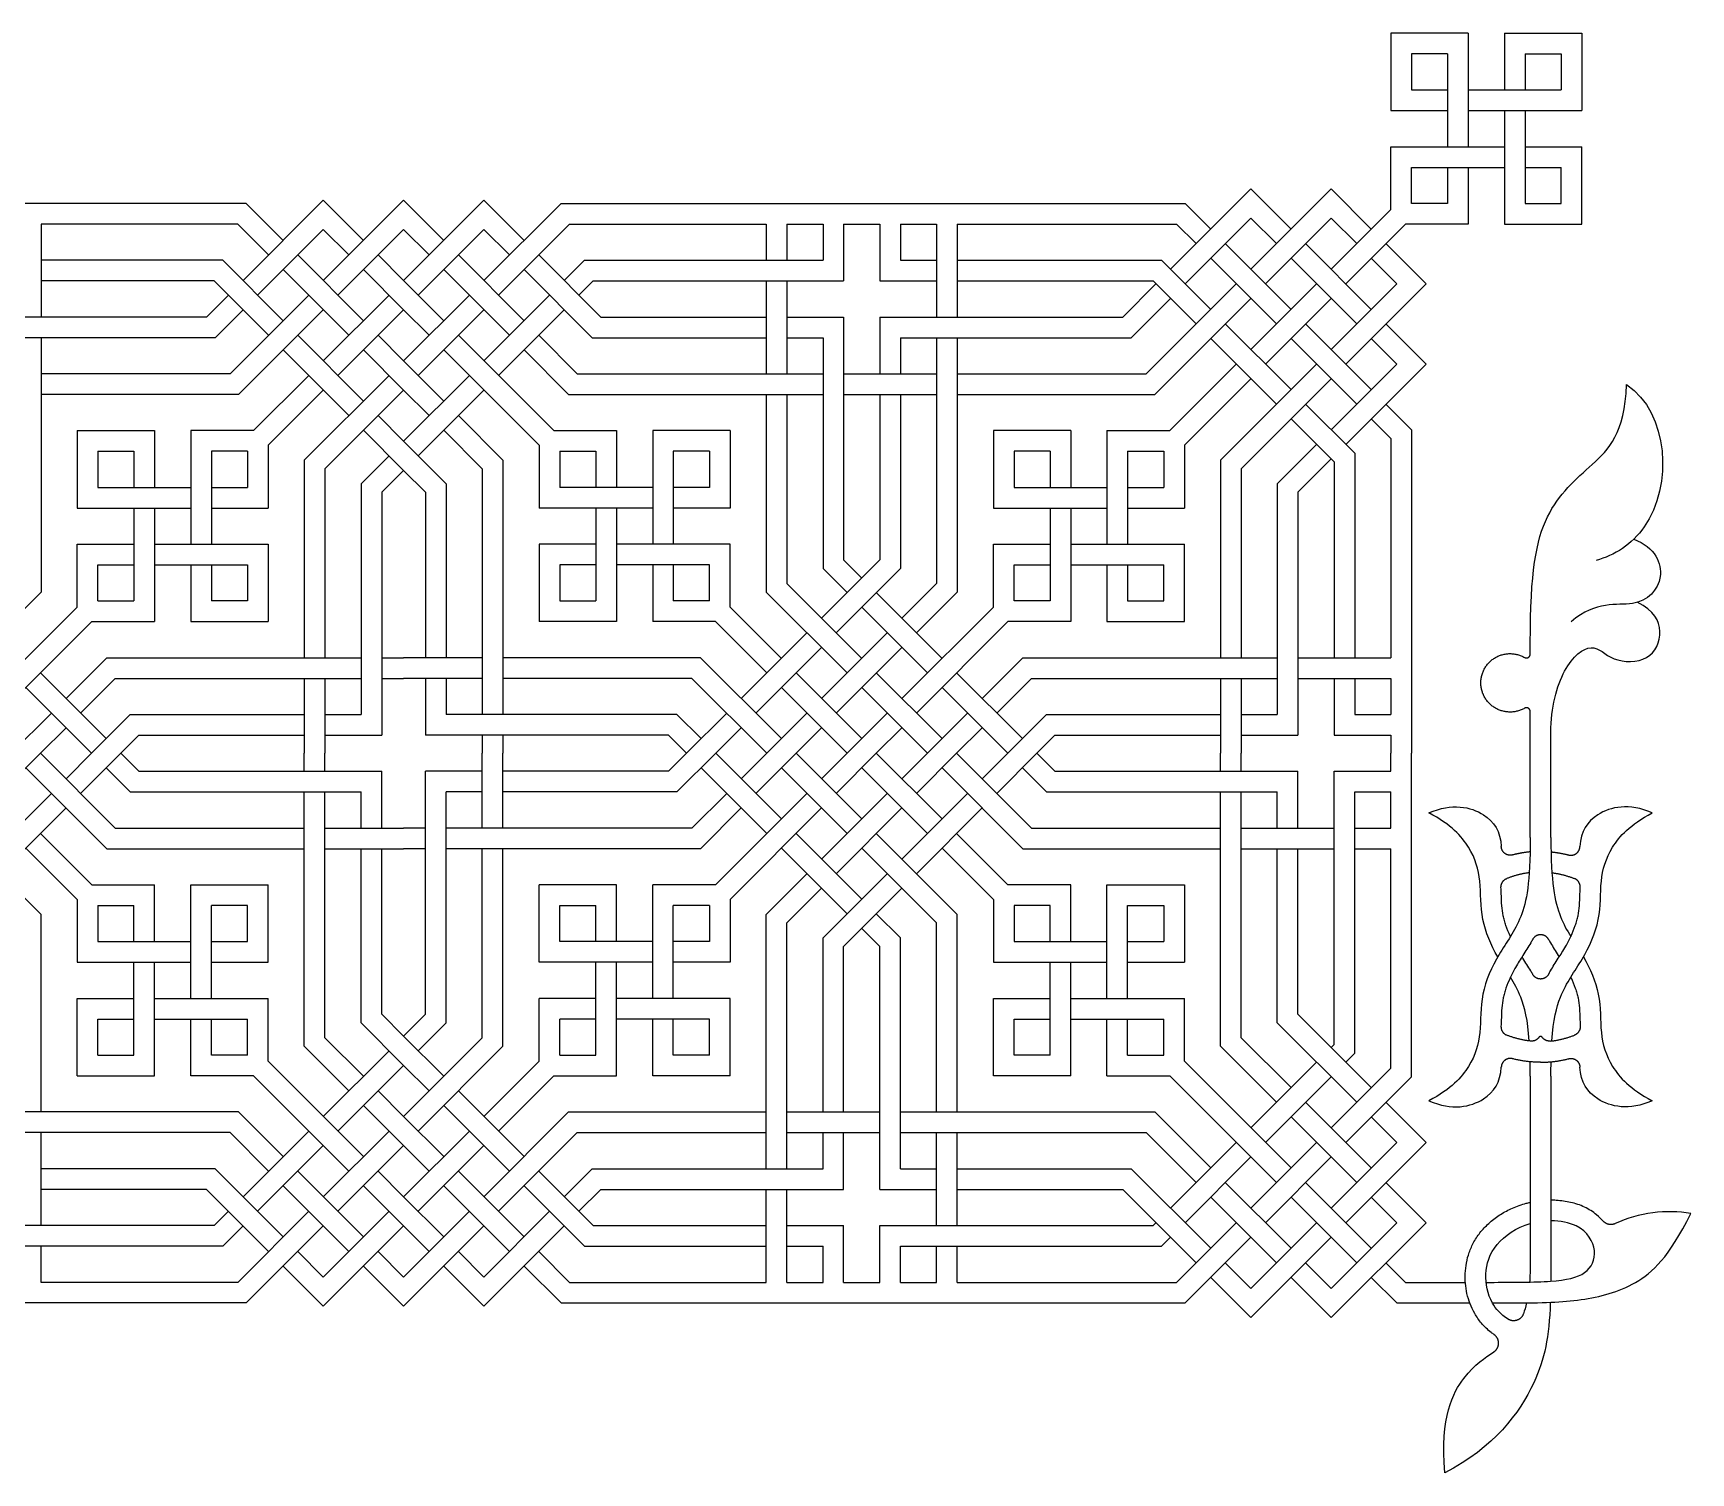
# Model space of a CAD drawing. Header units: millimetres. Extents: x -117 to 119, y -123 to 112.
# Drawn here: x -16.14 to 32.04, y 66.03 to 107.87 of the extents above; entities that cross this region are included whole.
import ezdxf

# ---------------------------------------------------------------- set-up
doc = ezdxf.new("R2010")
doc.units = ezdxf.units.MM
doc.header["$MEASUREMENT"] = 0
doc.layers.add('Layer 03', color=5, linetype='Continuous')

msp = doc.modelspace()

# ---------------------------------------------------------------- linework, layer by layer
at = {"layer": 'Layer 03'}
for p, q in [((23.321, 107.871), (23.321, 105.62)), ((25.571, 107.871), (25.571, 104.57)), ((26.621, 107.871), (28.872, 107.871)), ((26.621, 107.871), (26.621, 106.22)), ((28.872, 107.871), (28.872, 105.62)), ((23.921, 107.271), (23.921, 106.22)), ((24.971, 107.271), (24.971, 104.57)), ((27.221, 107.271), (28.272, 107.271)), ((27.221, 107.271), (27.221, 106.22)), ((28.272, 107.271), (28.272, 106.22)), ((23.921, 106.22), (24.971, 106.22)), ((25.571, 106.22), (28.272, 106.22)), ((23.321, 105.62), (24.971, 105.62)), ((25.571, 105.62), (28.872, 105.62)), ((26.621, 105.62), (26.621, 102.32)), ((27.221, 105.62), (27.221, 102.92)), ((23.321, 104.57), (26.621, 104.57)), ((27.221, 104.57), (28.872, 104.57)), ((23.921, 103.97), (26.621, 103.97)), ((24.971, 103.97), (24.971, 102.92)), ((25.571, 103.97), (25.571, 102.32)), ((27.221, 103.97), (28.272, 103.97)), ((16.919, 101.01), (19.253, 103.344)), ((20.42, 102.177), (19.253, 103.344)), ((19.253, 101.01), (21.587, 103.344)), ((22.754, 102.177), (21.587, 103.344)), ((-9.945, 102.92), (-28.085, 102.92)), ((-0.797, 102.92), (17.343, 102.92)), ((18.086, 102.177), (17.343, 102.92)), ((21.587, 101.01), (23.321, 102.744)), ((27.221, 102.92), (28.272, 102.92)), ((-10.193, 102.32), (-15.909, 102.32)), ((-15.909, 102.32), (-15.909, 99.619)), ((-0.549, 102.32), (5.167, 102.32)), ((5.167, 102.32), (5.167, 101.269)), ((5.767, 102.32), (6.818, 102.32)), ((5.767, 102.32), (5.767, 101.269)), ((6.818, 102.32), (6.818, 101.269)), ((7.418, 102.32), (8.468, 102.32)), ((7.418, 102.32), (7.418, 100.669)), ((8.468, 102.32), (8.468, 100.669)), ((9.068, 102.32), (10.118, 102.32)), ((9.068, 102.32), (9.068, 101.269)), ((10.118, 102.32), (10.118, 99.619)), ((10.718, 102.32), (17.095, 102.32)), ((10.718, 102.32), (10.718, 99.619)), ((17.662, 101.753), (17.095, 102.32)), ((17.343, 100.586), (19.253, 102.495)), ((19.677, 100.586), (21.587, 102.495)), ((22.011, 100.586), (23.745, 102.32)), ((24.971, 102.32), (23.745, 102.32)), ((26.621, 102.32), (28.872, 102.32)), ((20.42, 99.843), (18.51, 101.753)), ((22.754, 99.843), (20.844, 101.753)), ((24.345, 100.586), (23.178, 101.753)), ((-10.628, 101.269), (-15.909, 101.269)), ((-0.114, 101.269), (6.818, 101.269)), ((9.068, 101.269), (10.118, 101.269)), ((10.718, 101.269), (16.66, 101.269)), ((18.086, 99.843), (16.66, 101.269)), ((19.996, 99.419), (18.086, 101.328)), ((-10.877, 100.669), (-15.909, 100.669)), ((0.135, 100.669), (7.418, 100.669)), ((5.167, 100.669), (5.167, 97.969)), ((5.767, 100.669), (5.767, 97.969)), ((8.468, 100.669), (10.118, 100.669)), ((10.718, 100.669), (16.411, 100.669)), ((15.528, 99.619), (16.495, 100.586)), ((16.212, 97.969), (18.829, 100.586)), ((17.662, 99.419), (16.411, 100.669)), ((19.253, 98.676), (21.163, 100.586)), ((21.587, 98.676), (23.496, 100.586)), ((22.011, 98.252), (24.345, 100.586)), ((15.777, 99.019), (16.919, 100.162)), ((16.46, 97.369), (19.253, 100.162)), ((19.677, 98.252), (21.587, 100.162)), ((-11.1, 99.619), (-18.16, 99.619)), ((0.358, 99.619), (5.167, 99.619)), ((5.767, 99.619), (7.418, 99.619)), ((7.418, 99.619), (7.418, 92.559)), ((8.468, 99.619), (15.528, 99.619)), ((8.468, 99.619), (8.468, 97.969)), ((20.42, 97.509), (18.51, 99.419)), ((22.754, 97.509), (20.844, 99.419)), ((24.345, 98.252), (23.178, 99.419)), ((-10.851, 99.019), (-17.56, 99.019)), ((-15.909, 99.019), (-15.909, 91.627)), ((0.109, 99.019), (5.167, 99.019)), ((5.767, 99.019), (6.818, 99.019)), ((6.818, 99.019), (6.818, 92.31)), ((9.068, 99.019), (15.777, 99.019)), ((9.068, 99.019), (9.068, 97.969)), ((10.118, 99.019), (10.118, 91.875)), ((10.718, 99.019), (10.718, 91.627)), ((19.996, 97.085), (18.086, 98.995)), ((22.329, 97.085), (20.42, 98.995)), ((-10.416, 97.969), (-15.909, 97.969)), ((-0.326, 97.969), (6.818, 97.969)), ((7.418, 97.969), (10.118, 97.969)), ((10.718, 97.969), (16.212, 97.969)), ((16.895, 96.319), (18.829, 98.252)), ((17.32, 95.894), (19.253, 97.828)), ((18.37, 95.459), (21.163, 98.252)), ((18.97, 95.211), (21.587, 97.828)), ((21.587, 96.342), (23.496, 98.252)), ((22.011, 95.918), (24.345, 98.252)), ((-10.167, 97.369), (-15.909, 97.369)), ((-0.575, 97.369), (6.818, 97.369)), ((5.167, 97.369), (5.167, 91.627)), ((5.767, 97.369), (5.767, 91.875)), ((7.418, 97.369), (10.118, 97.369)), ((8.468, 97.369), (8.468, 92.559)), ((9.068, 97.369), (9.068, 92.31)), ((10.718, 97.369), (16.46, 97.369)), ((22.27, 95.659), (20.844, 97.085)), ((23.921, 96.342), (23.178, 97.085)), ((21.67, 95.41), (20.42, 96.661)), ((23.321, 96.094), (22.754, 96.661)), ((-14.859, 96.319), (-14.859, 94.068)), ((-12.609, 96.319), (-12.609, 94.668)), ((-11.558, 96.319), (-11.558, 93.018)), ((-9.308, 95.894), (-9.308, 94.068)), ((-1.434, 95.894), (-1.434, 94.068)), ((0.817, 96.319), (0.817, 94.668)), ((1.867, 96.319), (1.867, 93.018)), ((4.117, 96.319), (4.117, 94.068)), ((11.769, 96.319), (11.769, 94.068)), ((14.019, 96.319), (14.019, 94.668)), ((15.069, 96.319), (16.895, 96.319)), ((15.069, 96.319), (15.069, 93.018)), ((17.32, 95.894), (17.32, 94.068)), ((20.02, 94.776), (21.163, 95.918)), ((23.321, 96.094), (23.321, 89.717)), ((23.921, 96.342), (23.921, 86.942)), ((-14.259, 95.718), (-14.259, 94.668)), ((-13.209, 95.718), (-13.209, 94.668)), ((-10.958, 95.718), (-10.958, 93.018)), ((-9.908, 95.718), (-9.908, 94.668)), ((-8.258, 95.459), (-8.258, 89.717)), ((-2.484, 95.459), (-2.484, 88.067)), ((-0.834, 95.718), (-0.834, 94.668)), ((0.216, 95.718), (0.216, 94.668)), ((2.467, 95.718), (2.467, 93.018)), ((3.517, 95.718), (3.517, 94.668)), ((12.369, 95.718), (12.369, 94.668)), ((13.419, 95.718), (13.419, 94.668)), ((15.669, 95.718), (16.719, 95.718)), ((15.669, 95.718), (15.669, 93.018)), ((16.719, 95.718), (16.719, 94.668)), ((18.37, 95.459), (18.37, 89.717)), ((20.62, 94.527), (21.587, 95.494)), ((21.67, 95.41), (21.67, 89.717)), ((22.27, 95.659), (22.27, 89.717)), ((-7.658, 95.211), (-7.658, 89.717)), ((-3.084, 95.211), (-3.084, 88.067)), ((18.97, 95.211), (18.97, 89.717)), ((-14.259, 94.668), (-11.558, 94.668)), ((-10.958, 94.668), (-9.908, 94.668)), ((-6.608, 94.776), (-6.608, 88.067)), ((-6.007, 94.527), (-6.007, 87.467)), ((-4.734, 94.527), (-4.734, 89.717)), ((-4.134, 94.776), (-4.134, 89.717)), ((1.867, 94.668), (-0.834, 94.668)), ((3.517, 94.668), (2.467, 94.668)), ((12.369, 94.668), (15.069, 94.668)), ((15.669, 94.668), (16.719, 94.668)), ((20.02, 94.776), (20.02, 88.067)), ((20.62, 94.527), (20.62, 87.467)), ((-14.859, 94.068), (-11.558, 94.068)), ((-13.209, 94.068), (-13.209, 91.368)), ((-12.609, 94.068), (-12.609, 90.768)), ((-10.958, 94.068), (-9.308, 94.068)), ((1.867, 94.068), (-1.434, 94.068)), ((0.216, 94.068), (0.216, 91.368)), ((0.817, 94.068), (0.817, 90.768)), ((4.117, 94.068), (2.467, 94.068)), ((11.769, 94.068), (15.069, 94.068)), ((13.419, 94.068), (13.419, 91.368)), ((14.019, 94.068), (14.019, 90.768)), ((15.669, 94.068), (17.32, 94.068)), ((-14.859, 93.018), (-13.209, 93.018)), ((-12.609, 93.018), (-9.308, 93.018)), ((-9.308, 93.018), (-9.308, 90.768)), ((-1.434, 93.018), (-1.434, 90.768)), ((0.216, 93.018), (-1.434, 93.018)), ((4.117, 93.018), (0.817, 93.018)), ((11.769, 93.018), (13.419, 93.018)), ((14.019, 93.018), (17.32, 93.018)), ((6.776, 90.867), (8.468, 92.559)), ((7.943, 92.034), (7.418, 92.559)), ((-14.259, 92.418), (-13.209, 92.418)), ((-12.609, 92.418), (-9.908, 92.418)), ((-11.558, 92.418), (-11.558, 90.768)), ((-10.958, 92.418), (-10.958, 91.368)), ((-9.908, 92.418), (-9.908, 91.368)), ((-0.834, 92.418), (-0.834, 91.368)), ((0.216, 92.418), (-0.834, 92.418)), ((3.517, 92.418), (0.817, 92.418)), ((1.867, 92.418), (1.867, 90.768)), ((2.467, 92.418), (2.467, 91.368)), ((7.518, 91.61), (6.818, 92.31)), ((7.2, 90.443), (9.068, 92.31)), ((12.369, 92.418), (13.419, 92.418)), ((14.019, 92.418), (16.719, 92.418)), ((15.069, 92.418), (15.069, 90.768)), ((15.669, 92.418), (15.669, 91.368)), ((-17.093, 90.443), (-15.909, 91.627)), ((7.518, 89.276), (5.167, 91.627)), ((7.943, 89.7), (5.767, 91.875)), ((10.277, 89.7), (8.367, 91.61)), ((9.11, 90.867), (10.118, 91.875)), ((9.534, 90.443), (10.718, 91.627)), ((-17.518, 88.533), (-14.859, 91.192)), ((5.609, 89.7), (4.117, 91.192)), ((9.852, 89.276), (7.943, 91.185)), ((9.11, 88.533), (11.769, 91.192)), ((15.669, 91.368), (16.719, 91.368)), ((-17.093, 88.109), (-14.435, 90.768)), ((5.185, 89.276), (3.693, 90.768)), ((9.534, 88.109), (12.193, 90.768)), ((15.069, 90.768), (17.32, 90.768)), ((4.442, 88.533), (6.352, 90.443)), ((6.776, 88.533), (8.685, 90.443)), ((27.374, 89.824), (27.374, 90.164)), ((-15.184, 88.533), (-14, 89.717)), ((-14, 89.717), (-6.608, 89.717)), ((-6.007, 89.717), (-5.371, 89.717)), ((-3.084, 89.717), (-5.371, 89.717)), ((3.258, 89.717), (-2.484, 89.717)), ((5.609, 87.366), (3.258, 89.717)), ((4.866, 88.109), (6.776, 90.018)), ((7.2, 88.109), (9.11, 90.018)), ((11.444, 88.533), (12.628, 89.717)), ((12.628, 89.717), (20.02, 89.717)), ((20.62, 89.717), (23.321, 89.717)), ((-14.017, 87.366), (-15.927, 89.276)), ((7.943, 87.366), (6.033, 89.276)), ((10.277, 87.366), (8.367, 89.276)), ((12.611, 87.366), (10.701, 89.276)), ((-14.441, 86.942), (-16.351, 88.851)), ((-14.76, 88.109), (-13.751, 89.117)), ((-13.751, 89.117), (-6.608, 89.117)), ((-8.258, 89.117), (-8.258, 86.942)), ((-7.658, 89.117), (-7.658, 86.942)), ((-6.007, 89.117), (-5.371, 89.117)), ((-3.084, 89.117), (-5.371, 89.117)), ((-4.734, 89.117), (-4.734, 87.467)), ((-4.134, 89.117), (-4.134, 88.067)), ((3.009, 89.117), (-2.484, 89.117)), ((5.185, 86.942), (3.009, 89.117)), ((7.518, 86.942), (5.609, 88.851)), ((9.852, 86.942), (7.943, 88.851)), ((12.186, 86.942), (10.277, 88.851)), ((11.868, 88.109), (12.876, 89.117)), ((12.876, 89.117), (20.02, 89.117)), ((18.37, 89.117), (18.37, 86.942)), ((18.97, 89.117), (18.97, 86.942)), ((20.62, 89.117), (23.321, 89.117)), ((21.67, 89.117), (21.67, 87.467)), ((22.27, 89.117), (22.27, 88.067)), ((23.321, 89.117), (23.321, 88.067)), ((-16.775, 86.942), (-15.608, 88.109)), ((-14.441, 86.942), (-13.316, 88.067)), ((-13.316, 88.067), (-8.258, 88.067)), ((-7.658, 88.067), (-6.608, 88.067)), ((2.574, 88.067), (-4.134, 88.067)), ((3.275, 87.366), (2.574, 88.067)), ((2.851, 86.942), (4.018, 88.109)), ((5.185, 86.942), (6.352, 88.109)), ((7.518, 86.942), (8.685, 88.109)), ((9.852, 86.942), (11.019, 88.109)), ((12.186, 86.942), (13.311, 88.067)), ((13.311, 88.067), (18.37, 88.067)), ((18.97, 88.067), (20.02, 88.067)), ((22.27, 88.067), (23.321, 88.067)), ((27.374, 84.49), (27.374, 88.152)), ((-15.927, 86.942), (-15.184, 87.684)), ((-13.593, 86.942), (-13.068, 87.467)), ((-13.068, 87.467), (-8.258, 87.467)), ((-7.658, 87.467), (-6.007, 87.467)), ((2.326, 87.467), (-4.734, 87.467)), ((-3.084, 87.467), (-3.084, 86.942)), ((-2.484, 87.467), (-2.484, 86.942)), ((2.851, 86.942), (2.326, 87.467)), ((3.699, 86.942), (4.442, 87.684)), ((6.033, 86.942), (6.776, 87.684)), ((8.367, 86.942), (9.11, 87.684)), ((10.701, 86.942), (11.444, 87.684)), ((13.035, 86.942), (13.56, 87.467)), ((13.56, 87.467), (18.37, 87.467)), ((18.97, 87.467), (20.62, 87.467)), ((21.67, 87.467), (23.321, 87.467)), ((23.321, 87.467), (23.321, 86.942)), ((27.974, 84.49), (27.974, 87.552)), ((-15.927, 86.942), (-17.093, 85.775)), ((-15.927, 86.942), (-13.751, 84.766)), ((-14.441, 86.942), (-15.184, 86.199)), ((-13.593, 86.942), (-14.76, 85.775)), ((-13.593, 86.942), (-13.068, 86.417)), ((-8.258, 86.417), (-8.258, 86.942)), ((-7.658, 86.417), (-7.658, 86.942)), ((-3.084, 84.766), (-3.084, 86.942)), ((-2.484, 84.766), (-2.484, 86.942)), ((2.851, 86.942), (2.326, 86.417)), ((3.699, 86.942), (2.574, 85.817)), ((3.699, 86.942), (5.609, 85.032)), ((5.185, 86.942), (4.442, 86.199)), ((6.033, 86.942), (4.866, 85.775)), ((6.033, 86.942), (7.943, 85.032)), ((7.518, 86.942), (6.776, 86.199)), ((8.367, 86.942), (7.2, 85.775)), ((8.367, 86.942), (10.277, 85.032)), ((9.852, 86.942), (9.11, 86.199)), ((10.701, 86.942), (9.534, 85.775)), ((10.701, 86.942), (12.876, 84.766)), ((12.186, 86.942), (11.444, 86.199)), ((13.035, 86.942), (11.868, 85.775)), ((13.035, 86.942), (13.56, 86.417)), ((18.37, 86.417), (18.37, 86.942)), ((18.97, 86.417), (18.97, 86.942)), ((23.321, 86.417), (23.321, 86.942)), ((23.921, 77.541), (23.921, 86.942)), ((-16.351, 86.517), (-14, 84.166)), ((-14.017, 86.517), (-13.316, 85.817)), ((-13.068, 86.417), (-6.007, 86.417)), ((-6.007, 84.766), (-6.007, 86.417)), ((-4.734, 79.357), (-4.734, 86.417)), ((-3.084, 86.417), (-4.734, 86.417)), ((2.326, 86.417), (-2.484, 86.417)), ((3.275, 86.517), (5.185, 84.608)), ((5.609, 86.517), (7.518, 84.608)), ((7.943, 86.517), (9.852, 84.608)), ((10.277, 86.517), (12.628, 84.166)), ((12.611, 86.517), (13.311, 85.817)), ((13.56, 86.417), (20.62, 86.417)), ((20.62, 84.766), (20.62, 86.417)), ((21.67, 86.417), (23.321, 86.417)), ((21.67, 78.473), (21.67, 86.417)), ((-15.608, 85.775), (-17.518, 83.865)), ((-13.316, 85.817), (-6.608, 85.817)), ((-8.258, 78.424), (-8.258, 85.817)), ((-7.658, 78.673), (-7.658, 85.817)), ((-6.608, 84.766), (-6.608, 85.817)), ((-4.134, 79.108), (-4.134, 85.817)), ((-3.084, 85.817), (-4.134, 85.817)), ((2.574, 85.817), (-2.484, 85.817)), ((4.018, 85.775), (3.009, 84.766)), ((6.352, 85.775), (3.693, 83.116)), ((8.685, 85.775), (6.776, 83.865)), ((11.019, 85.775), (9.11, 83.865)), ((13.311, 85.817), (20.02, 85.817)), ((18.37, 78.424), (18.37, 85.817)), ((18.97, 78.673), (18.97, 85.817)), ((20.02, 84.766), (20.02, 85.817)), ((22.27, 85.817), (23.321, 85.817)), ((22.27, 78.225), (22.27, 85.817)), ((23.321, 84.766), (23.321, 85.817)), ((-15.184, 85.351), (-17.093, 83.441)), ((4.442, 85.351), (3.258, 84.166)), ((6.776, 85.351), (4.117, 82.692)), ((9.11, 85.351), (7.2, 83.441)), ((11.444, 85.351), (9.534, 83.441)), ((-18.26, 84.608), (-15.909, 82.257)), ((-15.927, 84.608), (-14.435, 83.116)), ((-13.751, 84.766), (-8.258, 84.766)), ((-7.658, 84.766), (-5.371, 84.766)), ((-4.734, 84.766), (-5.371, 84.766)), ((3.009, 84.766), (-4.134, 84.766)), ((6.033, 84.608), (7.943, 82.698)), ((8.367, 84.608), (10.718, 82.257)), ((10.701, 84.608), (12.193, 83.116)), ((12.876, 84.766), (18.37, 84.766)), ((18.97, 84.766), (21.67, 84.766)), ((22.27, 84.766), (23.321, 84.766)), ((-16.351, 84.184), (-14.859, 82.692)), ((-14, 84.166), (-8.258, 84.166)), ((-7.658, 84.166), (-5.371, 84.166)), ((-6.608, 79.108), (-6.608, 84.166)), ((-6.007, 79.357), (-6.007, 84.166)), ((-4.734, 84.166), (-5.371, 84.166)), ((3.258, 84.166), (-4.134, 84.166)), ((-3.084, 78.673), (-3.084, 84.166)), ((-2.484, 78.424), (-2.484, 84.166)), ((5.609, 84.184), (7.518, 82.274)), ((7.943, 84.184), (10.118, 82.008)), ((10.277, 84.184), (11.769, 82.692)), ((12.628, 84.166), (18.37, 84.166)), ((18.97, 84.166), (21.67, 84.166)), ((20.02, 79.108), (20.02, 84.166)), ((20.62, 79.357), (20.62, 84.166)), ((22.27, 84.166), (23.321, 84.166)), ((23.321, 77.79), (23.321, 84.166)), ((6.352, 83.441), (5.167, 82.257)), ((8.685, 83.441), (6.818, 81.573)), ((-12.609, 81.466), (-12.609, 83.116)), ((-11.558, 79.816), (-11.558, 83.116)), ((-9.308, 80.866), (-9.308, 83.116)), ((-1.434, 80.866), (-1.434, 83.116)), ((0.817, 81.466), (0.817, 83.116)), ((1.867, 79.816), (1.867, 83.116)), ((6.776, 83.017), (5.767, 82.008)), ((9.11, 83.017), (7.418, 81.325)), ((14.019, 81.466), (14.019, 83.116)), ((15.069, 83.116), (17.32, 83.116)), ((15.069, 79.816), (15.069, 83.116)), ((-13.209, 81.466), (-13.209, 82.516)), ((-10.958, 79.816), (-10.958, 82.516)), ((-9.908, 81.466), (-9.908, 82.516)), ((-0.834, 81.466), (-0.834, 82.516)), ((0.216, 81.466), (0.216, 82.516)), ((2.467, 79.816), (2.467, 82.516)), ((13.419, 81.466), (13.419, 82.516)), ((15.669, 82.516), (16.719, 82.516)), ((15.669, 79.816), (15.669, 82.516)), ((-15.909, 76.515), (-15.909, 82.257)), ((5.167, 74.865), (5.167, 82.257)), ((5.767, 74.865), (5.767, 82.008)), ((8.367, 82.274), (9.068, 81.573)), ((10.118, 76.515), (10.118, 82.008)), ((10.718, 76.515), (10.718, 82.257)), ((-14.259, 81.466), (-11.558, 81.466)), ((-10.958, 81.466), (-9.908, 81.466)), ((1.867, 81.466), (-0.834, 81.466)), ((3.517, 81.466), (2.467, 81.466)), ((6.818, 76.515), (6.818, 81.573)), ((7.943, 81.85), (8.468, 81.325)), ((9.068, 74.865), (9.068, 81.573)), ((12.369, 81.466), (15.069, 81.466)), ((15.669, 81.466), (16.719, 81.466)), ((7.418, 76.515), (7.418, 81.325)), ((8.468, 74.265), (8.468, 81.325)), ((-14.859, 80.866), (-11.558, 80.866)), ((-13.209, 78.165), (-13.209, 80.866)), ((-12.609, 77.565), (-12.609, 80.866)), ((-10.958, 80.866), (-9.308, 80.866)), ((1.867, 80.866), (-1.434, 80.866)), ((0.216, 78.165), (0.216, 80.866)), ((0.817, 77.565), (0.817, 80.866)), ((4.117, 80.866), (2.467, 80.866)), ((11.769, 80.866), (15.069, 80.866)), ((13.419, 78.165), (13.419, 80.866)), ((14.019, 77.565), (14.019, 80.866)), ((15.669, 80.866), (17.32, 80.866)), ((-14.859, 77.565), (-14.859, 79.816)), ((-14.859, 79.816), (-13.209, 79.816)), ((-12.609, 79.816), (-9.308, 79.816)), ((-9.308, 77.989), (-9.308, 79.816)), ((-1.434, 77.989), (-1.434, 79.816)), ((0.216, 79.816), (-1.434, 79.816)), ((4.117, 79.816), (0.817, 79.816)), ((4.117, 77.565), (4.117, 79.816)), ((11.769, 77.565), (11.769, 79.816)), ((11.769, 79.816), (13.419, 79.816)), ((14.019, 79.816), (17.32, 79.816)), ((17.32, 77.989), (17.32, 79.816)), ((-14.259, 78.165), (-14.259, 79.215)), ((-14.259, 79.215), (-13.209, 79.215)), ((-12.609, 79.215), (-9.908, 79.215)), ((-11.558, 77.565), (-11.558, 79.215)), ((-10.958, 78.165), (-10.958, 79.215)), ((-9.908, 78.165), (-9.908, 79.215)), ((-0.834, 78.165), (-0.834, 79.215)), ((0.216, 79.215), (-0.834, 79.215)), ((3.517, 79.215), (0.817, 79.215)), ((1.867, 77.565), (1.867, 79.215)), ((2.467, 78.165), (2.467, 79.215)), ((3.517, 78.165), (3.517, 79.215)), ((12.369, 78.165), (12.369, 79.215)), ((12.369, 79.215), (13.419, 79.215)), ((14.019, 79.215), (16.719, 79.215)), ((15.069, 77.565), (15.069, 79.215)), ((15.669, 78.165), (15.669, 79.215)), ((16.719, 78.165), (16.719, 79.215)), ((20.02, 79.108), (22.329, 76.799)), ((20.62, 79.357), (22.754, 77.223)), ((18.97, 78.673), (20.42, 77.223)), ((15.669, 78.165), (16.719, 78.165)), ((18.37, 78.424), (19.996, 76.799)), ((21.67, 78.473), (21.587, 78.39)), ((22.27, 78.225), (22.011, 77.966)), ((17.32, 77.989), (20.42, 74.889)), ((21.163, 77.966), (19.253, 76.056)), ((23.321, 77.79), (21.587, 76.056)), ((15.069, 77.565), (16.895, 77.565)), ((16.895, 77.565), (19.996, 74.465)), ((21.587, 77.541), (19.677, 75.632)), ((23.921, 77.541), (22.011, 75.632)), ((27.374, 77.558), (27.374, 72.142)), ((27.974, 77.558), (27.974, 72.271)), ((20.844, 76.799), (22.754, 74.889)), ((23.178, 76.799), (24.345, 75.632)), ((-10.167, 76.515), (-17.56, 76.515)), ((-0.575, 76.515), (5.167, 76.515)), ((5.767, 76.515), (8.468, 76.515)), ((9.068, 76.515), (16.46, 76.515)), ((16.46, 76.515), (18.086, 74.889)), ((20.42, 76.374), (22.329, 74.465)), ((22.754, 76.374), (23.496, 75.632)), ((-10.416, 75.915), (-17.56, 75.915)), ((-15.909, 73.214), (-15.909, 75.915)), ((-0.326, 75.915), (5.167, 75.915)), ((5.767, 75.915), (8.468, 75.915)), ((6.818, 74.865), (6.818, 75.915)), ((7.418, 74.265), (7.418, 75.915)), ((9.068, 75.915), (16.212, 75.915)), ((10.118, 73.214), (10.118, 75.915)), ((10.718, 73.214), (10.718, 75.915)), ((16.212, 75.915), (17.662, 74.465)), ((18.829, 75.632), (16.919, 73.722)), ((19.253, 75.207), (17.343, 73.298)), ((21.163, 75.632), (19.253, 73.722)), ((21.587, 75.207), (19.677, 73.298)), ((24.345, 75.632), (22.011, 73.298)), ((-10.851, 74.865), (-15.909, 74.865)), ((0.109, 74.865), (6.818, 74.865)), ((9.068, 74.865), (10.118, 74.865)), ((10.718, 74.865), (15.777, 74.865)), ((15.777, 74.865), (18.086, 72.555)), ((-11.1, 74.265), (-15.909, 74.265)), ((0.358, 74.265), (7.418, 74.265)), ((5.167, 71.564), (5.167, 74.265)), ((5.767, 71.564), (5.767, 74.265)), ((8.468, 74.265), (10.118, 74.265)), ((10.718, 74.265), (15.528, 74.265)), ((15.528, 74.265), (17.662, 72.131)), ((18.51, 74.465), (20.42, 72.555)), ((20.844, 74.465), (22.754, 72.555)), ((23.178, 74.465), (24.345, 73.298)), ((18.086, 74.04), (19.996, 72.131)), ((20.42, 74.04), (22.329, 72.131)), ((22.754, 74.04), (23.496, 73.298)), ((16.495, 73.298), (16.411, 73.214)), ((18.829, 73.298), (17.095, 71.564)), ((24.345, 73.298), (21.587, 70.54)), ((-10.877, 73.214), (-18.16, 73.214)), ((0.135, 73.214), (5.167, 73.214)), ((5.767, 73.214), (7.418, 73.214)), ((7.418, 71.564), (7.418, 73.214)), ((8.468, 71.564), (8.468, 73.214)), ((8.468, 73.214), (16.411, 73.214)), ((16.919, 72.873), (16.66, 72.614)), ((19.253, 72.873), (17.343, 70.964)), ((21.587, 72.873), (19.253, 70.54)), ((-10.628, 72.614), (-17.56, 72.614)), ((-15.909, 71.564), (-15.909, 72.614)), ((-0.114, 72.614), (5.167, 72.614)), ((5.767, 72.614), (6.818, 72.614)), ((6.818, 71.564), (6.818, 72.614)), ((9.068, 71.564), (9.068, 72.614)), ((9.068, 72.614), (16.66, 72.614)), ((10.118, 71.564), (10.118, 72.614)), ((10.718, 71.564), (10.718, 72.614)), ((18.51, 72.131), (19.253, 71.388)), ((20.844, 72.131), (21.587, 71.388)), ((23.178, 72.131), (23.745, 71.564)), ((-10.193, 71.564), (-15.909, 71.564)), ((-0.549, 71.564), (5.167, 71.564)), ((5.767, 71.564), (6.818, 71.564)), ((7.418, 71.564), (8.468, 71.564)), ((9.068, 71.564), (10.118, 71.564)), ((10.718, 71.564), (17.095, 71.564)), ((18.086, 71.707), (19.253, 70.54)), ((20.42, 71.707), (21.587, 70.54)), ((22.754, 71.707), (23.496, 70.964)), ((-9.945, 70.964), (-28.085, 70.964)), ((-0.797, 70.964), (17.343, 70.964)), ((23.496, 70.964), (25.616, 70.964)), ((26.276, 70.964), (26.856, 70.964))]:
    msp.add_line(p, q, dxfattribs=at)
for points in [[(23.921, 107.871), (23.321, 107.871)], [(24.971, 107.871), (23.921, 107.871)], [(25.571, 107.871), (24.971, 107.871)], [(24.971, 107.271), (23.921, 107.271)], [(23.321, 102.744), (23.321, 104.57)], [(28.872, 102.32), (28.872, 104.57)], [(23.921, 102.92), (23.921, 103.97)], [(28.272, 102.92), (28.272, 103.97)], [(-10.039, 100.68), (-7.705, 103.014)], [(-8.872, 101.847), (-9.945, 102.92)], [(-6.538, 101.847), (-7.705, 103.014)], [(-7.705, 100.68), (-5.371, 103.014)], [(-5.371, 100.68), (-3.037, 103.014)], [(-4.204, 101.847), (-5.371, 103.014)], [(-1.87, 101.847), (-3.037, 103.014)], [(-3.037, 100.68), (-0.797, 102.92)], [(24.971, 102.92), (23.921, 102.92)], [(-9.296, 101.423), (-10.193, 102.32)], [(-9.614, 100.256), (-7.705, 102.165)], [(-6.962, 101.423), (-7.705, 102.165)], [(-7.281, 100.256), (-5.371, 102.165)], [(-4.628, 101.423), (-5.371, 102.165)], [(-4.947, 100.256), (-3.037, 102.165)], [(-2.294, 101.423), (-3.037, 102.165)], [(-2.613, 100.256), (-0.549, 102.32)], [(19.996, 101.753), (19.253, 102.495)], [(22.329, 101.753), (21.587, 102.495)], [(23.921, 102.32), (23.745, 102.32)], [(25.571, 102.32), (24.971, 102.32)], [(-8.872, 99.513), (-10.628, 101.269)], [(-6.538, 99.513), (-8.447, 101.423)], [(-5.371, 100.68), (-6.114, 101.423)], [(-1.87, 99.513), (-3.78, 101.423)], [(0.358, 99.619), (-1.446, 101.423)], [(-0.703, 100.68), (-0.114, 101.269)], [(22.329, 99.419), (20.42, 101.328)], [(23.496, 100.586), (22.754, 101.328)], [(-6.962, 99.089), (-8.872, 100.998)], [(-5.371, 99.831), (-6.538, 100.998)], [(-2.294, 99.089), (-4.204, 100.998)], [(0.109, 99.019), (-1.87, 100.998)], [(-11.1, 99.619), (-10.463, 100.256)], [(-9.296, 99.089), (-10.877, 100.669)], [(-10.416, 97.969), (-8.129, 100.256)], [(-7.705, 98.346), (-5.795, 100.256)], [(-4.204, 99.513), (-5.371, 100.68)], [(-5.371, 98.346), (-3.461, 100.256)], [(-3.037, 98.346), (-1.128, 100.256)], [(-0.279, 100.256), (0.135, 100.669)], [(-10.851, 99.019), (-10.039, 99.831)], [(-10.167, 97.369), (-7.705, 99.831)], [(-7.281, 97.922), (-5.371, 99.831)], [(-4.628, 99.089), (-5.371, 99.831)], [(-4.947, 97.922), (-3.037, 99.831)], [(-2.613, 97.922), (-0.703, 99.831)], [(-6.538, 97.179), (-8.447, 99.089)], [(-5.371, 98.346), (-6.114, 99.089)], [(-1.01, 96.319), (-3.78, 99.089)], [(-0.326, 97.969), (-1.446, 99.089)], [(23.496, 98.252), (22.754, 98.995)], [(-6.962, 96.755), (-8.872, 98.664)], [(-5.371, 97.497), (-6.538, 98.664)], [(-4.204, 97.179), (-5.371, 98.346)], [(-1.434, 95.894), (-4.204, 98.664)], [(-0.575, 97.369), (-1.87, 98.664)], [(-9.732, 96.319), (-8.129, 97.922)], [(-8.258, 95.459), (-5.795, 97.922)], [(-5.371, 96.012), (-3.461, 97.922)], [(-9.308, 95.894), (-7.705, 97.497)], [(-7.658, 95.211), (-5.371, 97.497)], [(-4.628, 96.755), (-5.371, 97.497)], [(-4.947, 95.588), (-3.037, 97.497)], [(-5.371, 96.012), (-6.114, 96.755)], [(-2.484, 95.459), (-3.78, 96.755)], [(-14.859, 96.319), (-12.609, 96.319)], [(-9.732, 96.319), (-11.558, 96.319)], [(-5.371, 95.164), (-6.538, 96.33)], [(-4.134, 94.776), (-5.371, 96.012)], [(-3.084, 95.211), (-4.204, 96.33)], [(-1.01, 96.319), (0.817, 96.319)], [(4.117, 96.319), (1.867, 96.319)], [(12.369, 96.319), (11.769, 96.319)], [(13.419, 96.319), (12.369, 96.319)], [(14.019, 96.319), (13.419, 96.319)], [(-14.259, 95.718), (-13.209, 95.718)], [(-9.908, 95.718), (-10.958, 95.718)], [(-6.608, 94.776), (-5.795, 95.588)], [(-0.834, 95.718), (0.216, 95.718)], [(3.517, 95.718), (2.467, 95.718)], [(13.419, 95.718), (12.369, 95.718)], [(-6.007, 94.527), (-5.371, 95.164)], [(-4.734, 94.527), (-5.371, 95.164)], [(-14.859, 91.192), (-14.859, 93.018)], [(4.117, 91.192), (4.117, 93.018)], [(11.769, 91.192), (11.769, 93.018)], [(17.32, 90.768), (17.32, 93.018)], [(-14.259, 91.368), (-14.259, 92.418)], [(3.517, 91.368), (3.517, 92.418)], [(12.369, 91.368), (12.369, 92.418)], [(16.719, 91.368), (16.719, 92.418)], [(-14.259, 91.368), (-13.209, 91.368)], [(-9.908, 91.368), (-10.958, 91.368)], [(-0.834, 91.368), (0.216, 91.368)], [(3.517, 91.368), (2.467, 91.368)], [(13.419, 91.368), (12.369, 91.368)], [(-14.435, 90.768), (-12.609, 90.768)], [(-11.558, 90.768), (-9.308, 90.768)], [(0.817, 90.768), (-1.434, 90.768)], [(3.693, 90.768), (1.867, 90.768)], [(12.369, 90.768), (12.193, 90.768)], [(13.419, 90.768), (12.369, 90.768)], [(14.019, 90.768), (13.419, 90.768)], [(-14.435, 83.116), (-12.609, 83.116)], [(-11.558, 83.116), (-9.308, 83.116)], [(0.817, 83.116), (-1.434, 83.116)], [(3.693, 83.116), (1.867, 83.116)], [(12.369, 83.116), (12.193, 83.116)], [(13.419, 83.116), (12.369, 83.116)], [(14.019, 83.116), (13.419, 83.116)], [(17.32, 83.116), (17.32, 80.866)], [(-14.859, 82.692), (-14.859, 80.866)], [(-14.259, 82.516), (-14.259, 81.466)], [(-14.259, 82.516), (-13.209, 82.516)], [(-9.908, 82.516), (-10.958, 82.516)], [(-0.834, 82.516), (0.216, 82.516)], [(3.517, 82.516), (2.467, 82.516)], [(3.517, 82.516), (3.517, 81.466)], [(4.117, 82.692), (4.117, 80.866)], [(11.769, 82.692), (11.769, 80.866)], [(13.419, 82.516), (12.369, 82.516)], [(12.369, 82.516), (12.369, 81.466)], [(16.719, 82.516), (16.719, 81.466)], [(-6.608, 79.108), (-5.371, 77.871)], [(-6.007, 79.357), (-5.371, 78.72)], [(-4.734, 79.357), (-5.371, 78.72)], [(-4.134, 79.108), (-4.947, 78.296)], [(-7.658, 78.673), (-6.538, 77.553)], [(-5.371, 78.72), (-4.204, 77.553)], [(-3.084, 78.673), (-5.371, 76.386)], [(-14.259, 78.165), (-13.209, 78.165)], [(-9.908, 78.165), (-10.958, 78.165)], [(-8.258, 78.424), (-6.962, 77.129)], [(-5.795, 78.296), (-7.705, 76.386)], [(-2.484, 78.424), (-4.947, 75.962)], [(-0.834, 78.165), (0.216, 78.165)], [(3.517, 78.165), (2.467, 78.165)], [(13.419, 78.165), (12.369, 78.165)], [(-9.308, 77.989), (-6.538, 75.219)], [(-5.371, 77.871), (-7.281, 75.962)], [(-5.371, 77.871), (-4.628, 77.129)], [(-1.434, 77.989), (-3.037, 76.386)], [(-14.859, 77.565), (-12.609, 77.565)], [(-9.732, 77.565), (-11.558, 77.565)], [(-9.732, 77.565), (-6.962, 74.795)], [(-6.114, 77.129), (-5.371, 76.386)], [(-3.78, 77.129), (-1.87, 75.219)], [(-1.01, 77.565), (-2.613, 75.962)], [(-1.01, 77.565), (0.817, 77.565)], [(4.117, 77.565), (1.867, 77.565)], [(12.369, 77.565), (11.769, 77.565)], [(13.419, 77.565), (12.369, 77.565)], [(14.019, 77.565), (13.419, 77.565)], [(-6.538, 76.705), (-5.371, 75.538)], [(-4.204, 76.705), (-2.294, 74.795)], [(-10.167, 76.515), (-8.872, 75.219)], [(-5.371, 76.386), (-4.204, 75.219)], [(-0.575, 76.515), (-3.037, 74.052)], [(-10.416, 75.915), (-9.296, 74.795)], [(-8.129, 75.962), (-10.039, 74.052)], [(-5.795, 75.962), (-7.705, 74.052)], [(-3.461, 75.962), (-5.371, 74.052)], [(-0.326, 75.915), (-2.613, 73.628)], [(-7.705, 75.538), (-9.614, 73.628)], [(-5.371, 75.538), (-7.281, 73.628)], [(-5.371, 75.538), (-4.628, 74.795)], [(-3.037, 75.538), (-4.947, 73.628)], [(23.496, 75.632), (21.587, 73.722)], [(-10.851, 74.865), (-8.872, 72.885)], [(-8.447, 74.795), (-6.538, 72.885)], [(-6.114, 74.795), (-5.371, 74.052)], [(-3.78, 74.795), (-1.87, 72.885)], [(-1.446, 74.795), (0.135, 73.214)], [(0.109, 74.865), (-0.703, 74.052)], [(-11.1, 74.265), (-9.296, 72.461)], [(-8.872, 74.371), (-6.962, 72.461)], [(-6.538, 74.371), (-5.371, 73.204)], [(-4.204, 74.371), (-2.294, 72.461)], [(-1.87, 74.371), (-0.114, 72.614)], [(0.358, 74.265), (-0.279, 73.628)], [(-5.371, 74.052), (-4.204, 72.885)], [(-10.463, 73.628), (-10.877, 73.214)], [(-8.129, 73.628), (-10.193, 71.564)], [(-5.795, 73.628), (-7.705, 71.718)], [(-3.461, 73.628), (-5.371, 71.718)], [(-1.128, 73.628), (-3.037, 71.718)], [(21.163, 73.298), (19.253, 71.388)], [(23.496, 73.298), (21.587, 71.388)], [(-10.039, 73.204), (-10.628, 72.614)], [(-7.705, 73.204), (-9.945, 70.964)], [(-5.371, 73.204), (-7.705, 70.87)], [(-3.026, 73.214), (-5.371, 70.87)], [(-5.371, 73.204), (-4.628, 72.461)], [(-0.703, 73.204), (-3.037, 70.87)], [(-8.447, 72.461), (-7.705, 71.718)], [(-6.114, 72.461), (-5.371, 71.718)], [(-3.78, 72.461), (-3.037, 71.718)], [(-1.446, 72.461), (-0.549, 71.564)], [(-8.872, 72.037), (-7.705, 70.87)], [(-6.538, 72.037), (-5.371, 70.87)], [(-4.204, 72.037), (-3.037, 70.87)], [(-1.87, 72.037), (-0.797, 70.964)], [(23.745, 71.564), (25.488, 71.564)], [(26.079, 71.564), (26.198, 71.564)]]:
    msp.add_lwpolyline(points, dxfattribs=at)
for points in [[(27.374, 90.164), (27.374, 92.198), (27.711, 94.067), (29.192, 95.319), (30.119, 96.23), (30.173, 97.656)], [(30.382, 93.167), (31.005, 92.92), (31.4, 92.004), (30.484, 91.052), (29.298, 91.393), (28.562, 90.764)], [(27.974, 87.552), (27.974, 88.263), (28.303, 89.527), (29.213, 90.237), (29.694, 89.582), (30.888, 89.569), (31.278, 90.487), (30.983, 91.086), (30.482, 91.328)], [(27.374, 84.49), (27.374, 83.187), (27.167, 82.074), (26.437, 81.135), (25.895, 79.931), (25.968, 78.797), (25.685, 77.849), (25.08, 77.185), (24.428, 76.839)], [(27.374, 77.558), (27.374, 77.706), (27.373, 77.844), (27.37, 77.974)], [(27.974, 77.558), (27.974, 77.706), (27.976, 77.844), (27.978, 77.974)], [(26.856, 70.964), (27.713, 70.964), (28.882, 71.005), (30.462, 71.416), (31.398, 72.279), (32.041, 73.564)], [(32.041, 73.564), (31.332, 73.696), (30.527, 73.583), (29.841, 73.27)], [(27.974, 72.271), (27.974, 72.03), (27.973, 71.807), (27.971, 71.599)], [(27.374, 72.142), (27.374, 71.929), (27.366, 71.737), (27.352, 71.564)], [(27.264, 70.966), (27.238, 70.848), (27.207, 70.743), (27.174, 70.648)]]:
    msp.add_open_spline(points, degree=3, dxfattribs=at)
for points, knots in [([(30.173, 97.656), (31.401, 96.842), (31.574, 93.84), (29.819, 92.682), (29.288, 92.548)], [0, 0, 0, 0, 17.241695, 24.385758, 24.385758, 24.385758, 24.385758]), ([(24.428, 85.209), (25.103, 85.499), (26.074, 85.303), (26.511, 84.679), (26.531, 84.228)], [0, 0, 0, 0, 5.371969, 9.712308, 9.712308, 9.712308, 9.712308]), ([(30.92, 85.209), (30.245, 85.499), (29.274, 85.303), (28.837, 84.679), (28.817, 84.228)], [0, 0, 0, 0, 5.371969, 9.712323, 9.712323, 9.712323, 9.712323]), ([(26.429, 81.024), (26.235, 81.364), (25.897, 82.141), (25.968, 83.252), (25.685, 84.199), (25.08, 84.863), (24.428, 85.209)], [10.312088, 10.312088, 10.312088, 10.312088, 15.002618, 20.00349, 25.004363, 30.005235, 30.005235, 30.005235, 30.005235]), ([(28.004, 78.58), (28.046, 79.197), (28.258, 80.072), (28.911, 80.913), (29.453, 82.117), (29.38, 83.252), (29.663, 84.199), (30.268, 84.863), (30.92, 85.209)], [1.563021, 1.563021, 1.563021, 1.563021, 5.000873, 10.001745, 15.002618, 20.00349, 25.004363, 30.005235, 30.005235, 30.005235, 30.005235]), ([(27.974, 84.49), (27.974, 83.187), (28.13, 82.353), (28.442, 81.792), (28.551, 81.615)], [0, 0, 0, 0, 5.000873, 7.500169, 7.500169, 7.500169, 7.500169]), ([(26.797, 81.615), (26.795, 81.621), (26.746, 81.725), (26.682, 81.879), (26.62, 82.077), (26.573, 82.268), (26.542, 82.529), (26.533, 82.804), (26.526, 82.981), (26.523, 83.042)], [14.386473, 14.386473, 14.386473, 14.386473, 14.450888, 15.539737, 16.050355, 16.530078, 17.50059, 18.683398, 19.278137, 19.278137, 19.278137, 19.278137]), ([(27.904, 80.516), (27.923, 80.55), (27.977, 80.645), (28.071, 80.8), (28.184, 80.976), (28.297, 81.152), (28.426, 81.366), (28.562, 81.626), (28.666, 81.879), (28.728, 82.077), (28.775, 82.268), (28.806, 82.529), (28.815, 82.804), (28.822, 82.981), (28.825, 83.042)], [10.135447, 10.135447, 10.135447, 10.135447, 10.519628, 11.227034, 11.955246, 12.611159, 13.319263, 14.453385, 15.541671, 16.052024, 16.531499, 17.50151, 18.683706, 19.278137, 19.278137, 19.278137, 19.278137]), ([(27.444, 81.532), (27.425, 81.498), (27.372, 81.403), (27.277, 81.248), (27.164, 81.072), (27.051, 80.896), (26.922, 80.682), (26.787, 80.422), (26.682, 80.169), (26.62, 79.971), (26.573, 79.781), (26.542, 79.519), (26.533, 79.244), (26.526, 79.067), (26.523, 79.006)], [10.135441, 10.135441, 10.135441, 10.135441, 10.519628, 11.227034, 11.955246, 12.611159, 13.319263, 14.453385, 15.541671, 16.052024, 16.531499, 17.50151, 18.683706, 19.278137, 19.278137, 19.278137, 19.278137]), ([(27.904, 81.532), (27.923, 81.498), (27.977, 81.403), (28.071, 81.248), (28.158, 81.113), (28.206, 81.038), (28.215, 81.024)], [10.135447, 10.135447, 10.135447, 10.135447, 10.519399, 11.226385, 11.954163, 12.1196, 12.1196, 12.1196, 12.1196]), ([(27.444, 80.516), (27.425, 80.55), (27.372, 80.645), (27.277, 80.8), (27.191, 80.935), (27.142, 81.01), (27.133, 81.024)], [10.135441, 10.135441, 10.135441, 10.135441, 10.519399, 11.226385, 11.954163, 12.1196, 12.1196, 12.1196, 12.1196]), ([(28.919, 81.024), (29.114, 80.684), (29.452, 79.907), (29.38, 78.797), (29.663, 77.849), (30.268, 77.185), (30.92, 76.839)], [10.312088, 10.312088, 10.312088, 10.312088, 15.002618, 20.00349, 25.004363, 30.005235, 30.005235, 30.005235, 30.005235]), ([(27.345, 78.58), (27.302, 79.197), (27.154, 79.812), (26.906, 80.256), (26.797, 80.433)], [1.563021, 1.563021, 1.563021, 1.563021, 5.000873, 7.500169, 7.500169, 7.500169, 7.500169]), ([(28.551, 80.433), (28.554, 80.428), (28.603, 80.323), (28.666, 80.169), (28.728, 79.971), (28.775, 79.781), (28.806, 79.519), (28.815, 79.244), (28.822, 79.067), (28.825, 79.006)], [14.386473, 14.386473, 14.386473, 14.386473, 14.450888, 15.539737, 16.050355, 16.530078, 17.50059, 18.683398, 19.278137, 19.278137, 19.278137, 19.278137]), ([(24.428, 76.839), (25.103, 76.549), (26.074, 76.745), (26.511, 77.369), (26.531, 77.82)], [0, 0, 0, 0, 5.371969, 9.712308, 9.712308, 9.712308, 9.712308]), ([(30.92, 76.839), (30.245, 76.549), (29.274, 76.745), (28.837, 77.369), (28.817, 77.82)], [0, 0, 0, 0, 5.371969, 9.712323, 9.712323, 9.712323, 9.712323]), ([(26.324, 70.043), (26.295, 70.063), (26.161, 70.161), (25.956, 70.357), (25.698, 70.732), (25.543, 71.13), (25.484, 71.53), (25.48, 71.828), (25.513, 72.132), (25.593, 72.443), (25.732, 72.753), (25.935, 73.049), (26.198, 73.316), (26.508, 73.547), (26.863, 73.736), (27.159, 73.839), (27.335, 73.881), (27.374, 73.889)], [-42.593546, -42.593546, -42.593546, -42.593546, -42.239586, -40.93487, -39.776023, -37.706292, -36.710504, -35.739411, -34.729494, -33.668215, -32.538863, -31.344644, -30.096956, -28.798932, -27.492083, -26.080123, -25.681579, -25.681579, -25.681579, -25.681579]), ([(29.495, 73.34), (29.445, 73.396), (29.328, 73.514), (29.136, 73.653), (28.951, 73.755), (28.753, 73.833), (28.48, 73.909), (28.218, 73.944), (28.025, 73.95), (27.974, 73.95)], [17.961508, 17.961508, 17.961508, 17.961508, 18.928475, 19.61573, 20.32556, 21.036242, 21.742575, 23.155014, 23.667448, 23.667448, 23.667448, 23.667448]), ([(26.732, 70.492), (26.509, 70.631), (26.159, 71.051), (26.017, 71.799), (26.264, 72.675), (26.966, 73.157), (27.374, 73.272)], [-33.859256, -33.859256, -33.859256, -33.859256, -31.389038, -27.465409, -23.541779, -19.801288, -19.801288, -19.801288, -19.801288]), ([(26.198, 71.564), (26.856, 71.564), (28.123, 71.564), (29.052, 71.767), (29.376, 72.452), (28.942, 73.215), (28.245, 73.349), (27.974, 73.35)], [0, 0, 0, 0, 3.92363, 7.84726, 11.770889, 15.694519, 18.047506, 18.047506, 18.047506, 18.047506]), ([(27.956, 70.983), (27.918, 69.971), (27.655, 68.559), (26.316, 66.759), (24.887, 66.027)], [3.631566, 3.631566, 3.631566, 3.631566, 13.574809, 26.087123, 26.087123, 26.087123, 26.087123]), ([(24.887, 66.027), (24.759, 67.671), (25.486, 69.03), (26.059, 69.365), (26.321, 69.548), (26.325, 69.55)], [-23.904427, -23.904427, -23.904427, -23.904427, -17.92832, -11.952213, -11.865114, -11.865114, -11.865114, -11.865114])]:
    msp.add_open_spline(points, degree=3, knots=knots, dxfattribs=at)
for points, weights, knots in [([(27.206, 88.25), (26.781, 88.008), (26.359, 88.254), (25.937, 88.499), (25.937, 88.988), (25.937, 89.476), (26.359, 89.722), (26.781, 89.967), (27.206, 89.726)], [1, 0.86678609038, 1, 0.86678609038, 1, 0.86678609038, 1, 0.86678609038, 1], [12.897164, 12.897164, 12.897164, 15.852028, 15.852028, 18.806893, 18.806893, 21.761758, 21.761758, 24.716623, 24.716623, 24.716623]), ([(27.206, 89.726), (27.262, 89.694), (27.318, 89.726), (27.374, 89.759), (27.374, 89.824)], [1, 0.866786047814, 1, 0.866786047814, 1], [0, 0, 0, 0.3920353, 0.3920353, 0.7840705, 0.7840705, 0.7840705]), ([(27.374, 88.152), (27.374, 88.217), (27.318, 88.249), (27.262, 88.282), (27.206, 88.25)], [1, 0.866786060028, 1, 0.866786060028, 1], [0, 0, 0, 0.3920352, 0.3920352, 0.7840705, 0.7840705, 0.7840705]), ([(26.859, 83.985), (26.738, 83.954), (26.637, 84.028), (26.537, 84.103), (26.531, 84.228)], [1, 0.90280275178, 1, 0.90280275178, 1], [0, 0, 0, 0.778949, 0.778949, 1.557897, 1.557897, 1.557897]), ([(28.489, 83.985), (28.61, 83.954), (28.711, 84.028), (28.812, 84.103), (28.817, 84.228)], [1, 0.902804741751, 1, 0.902804741751, 1], [0, 0, 0, 0.778941, 0.778941, 1.557881, 1.557881, 1.557881]), ([(27.904, 81.532), (27.829, 81.668), (27.674, 81.668), (27.519, 81.668), (27.444, 81.532)], [1, 0.861116490894, 1, 0.861116490894, 1], [0, 0, 0, 0.934511, 0.934511, 1.869023, 1.869023, 1.869023]), ([(27.904, 80.516), (27.829, 80.38), (27.674, 80.38), (27.519, 80.38), (27.444, 80.516)], [1, 0.861116490894, 1, 0.861116490894, 1], [0, 0, 0, 0.934511, 0.934511, 1.869023, 1.869023, 1.869023]), ([(27.723, 78.684), (27.705, 78.71), (27.674, 78.71), (27.643, 78.71), (27.625, 78.684)], [1, 0.889005896914, 1, 0.889005896914, 1], [0.9293719, 0.9293719, 0.9293719, 1.1196226, 1.1196226, 1.3098733, 1.3098733, 1.3098733]), ([(26.859, 78.063), (26.738, 78.094), (26.637, 78.02), (26.537, 77.945), (26.531, 77.82)], [1, 0.902802713253, 1, 0.902802713253, 1], [0, 0, 0, 0.778949, 0.778949, 1.557898, 1.557898, 1.557898]), ([(28.489, 78.063), (28.61, 78.094), (28.711, 78.02), (28.812, 77.945), (28.817, 77.82)], [1, 0.902804741751, 1, 0.902804741751, 1], [0, 0, 0, 0.778941, 0.778941, 1.557881, 1.557881, 1.557881]), ([(27.174, 70.648), (27.127, 70.512), (26.991, 70.464), (26.855, 70.416), (26.732, 70.492)], [1, 0.901488179958, 1, 0.901488179958, 1], [4.166175, 4.166175, 4.166175, 5.061376, 5.061376, 5.956577, 5.956577, 5.956577]), ([(26.325, 69.55), (26.453, 69.64), (26.453, 69.797), (26.453, 69.953), (26.324, 70.043)], [1, 0.886517161823, 1, 0.886517161823, 1], [-11.865114, -11.865114, -11.865114, -10.903047, -10.903047, -9.94098, -9.94098, -9.94098])]:
    msp.add_rational_spline(points, weights, degree=2, knots=knots, dxfattribs=at)
for points, weights in [([(27.374, 84.075), (27.113, 84.051), (26.859, 83.985)], [1, 0.996798110214, 1]), ([(27.974, 84.075), (28.235, 84.051), (28.489, 83.985)], [1, 0.996798109736, 1]), ([(27.345, 83.468), (27.006, 83.426), (26.689, 83.3)], [1, 0.991905817594, 1]), ([(28.004, 83.468), (28.342, 83.426), (28.66, 83.3)], [1, 0.991905822296, 1]), ([(26.523, 83.042), (26.514, 83.23), (26.689, 83.3)], [1, 0.813199440421, 1]), ([(28.825, 83.042), (28.835, 83.23), (28.66, 83.3)], [1, 0.81319935165, 1]), ([(26.523, 79.006), (26.514, 78.818), (26.689, 78.749)], [1, 0.813199440421, 1]), ([(27.383, 78.576), (27.024, 78.615), (26.689, 78.749)], [1, 0.990975068554, 1]), ([(27.625, 78.684), (27.536, 78.559), (27.383, 78.576)], [1, 0.86260399922, 1]), ([(27.966, 78.576), (27.813, 78.559), (27.723, 78.684)], [1, 0.86260399922, 1]), ([(27.966, 78.576), (28.324, 78.615), (28.66, 78.749)], [1, 0.990975073517, 1]), ([(28.825, 79.006), (28.835, 78.818), (28.66, 78.749)], [1, 0.81319935165, 1]), ([(27.674, 77.96), (27.26, 77.96), (26.859, 78.063)], [1, 0.992069251011, 1]), ([(27.674, 77.96), (28.088, 77.96), (28.489, 78.063)], [1, 0.992069248372, 1]), ([(29.841, 73.27), (29.643, 73.18), (29.495, 73.34)], [1, 0.809102348666, 1])]:
    msp.add_rational_spline(points, weights, degree=2, dxfattribs=at)

doc.saveas('drawing.dxf')
